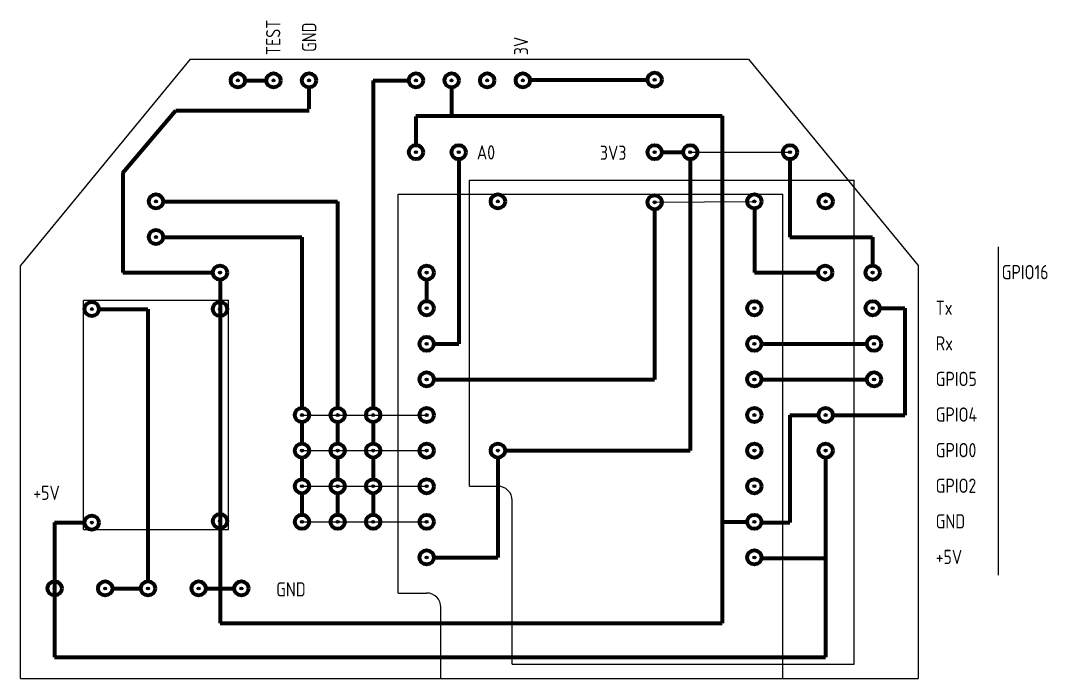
# Model space of a CAD drawing. Header units: millimetres. Extents: x -6002 to -5599, y 36051 to 36097.
# Drawn here: x -5872.4 to -5800.3, y 36050.9 to 36097.1 of the extents above; entities that cross this region are included whole.
import ezdxf

# ---------------------------------------------------------------- set-up
doc = ezdxf.new("R2010")
doc.units = ezdxf.units.MM
doc.layers.add('Text', color=6, linetype='Continuous')
doc.layers.add('Слой1', color=1, linetype='Continuous')
doc.layers.add('way', color=5, linetype='Continuous', lineweight=158)
doc.layers.add('Отверстия', color=7, linetype='Continuous', true_color=0xffffff)
doc.styles.add('ГОСТ 2.304', font='CS_Gost2304.shx')

msp = doc.modelspace()

# ---------------------------------------------------------------- hatches: boundary and pattern name
at = {"layer": 'Отверстия', "ltscale": 100}
h = msp.add_hatch(color=256, dxfattribs=at)
edge = h.paths.add_edge_path()
edge.add_arc((-5827.858, 36092.986), 0.1, 0, 360)
h = msp.add_hatch(color=256, dxfattribs=at)
edge = h.paths.add_edge_path()
edge.add_arc((-5857.108, 36092.943), 0.1, 0, 360)
h = msp.add_hatch(color=256, dxfattribs=at)
edge = h.paths.add_edge_path()
edge.add_arc((-5854.608, 36092.943), 0.1, 0, 360)
h = msp.add_hatch(color=256, dxfattribs=at)
edge = h.paths.add_edge_path()
edge.add_arc((-5852.108, 36092.943), 0.1, 0, 360)
h = msp.add_hatch(color=256, dxfattribs=at)
edge = h.paths.add_edge_path()
edge.add_arc((-5844.608, 36092.943), 0.1, 0, 360)
h = msp.add_hatch(color=256, dxfattribs=at)
edge = h.paths.add_edge_path()
edge.add_arc((-5842.108, 36092.943), 0.1, 0, 360)
h = msp.add_hatch(color=256, dxfattribs=at)
edge = h.paths.add_edge_path()
edge.add_arc((-5839.608, 36092.943), 0.1, 0, 360)
h = msp.add_hatch(color=256, dxfattribs=at)
edge = h.paths.add_edge_path()
edge.add_arc((-5837.108, 36092.943), 0.1, 0, 360)
h = msp.add_hatch(color=256, dxfattribs=at)
edge = h.paths.add_edge_path()
edge.add_arc((-5844.608, 36087.9), 0.1, 0, 360)
h = msp.add_hatch(color=256, dxfattribs=at)
edge = h.paths.add_edge_path()
edge.add_arc((-5841.608, 36087.9), 0.1, 0, 360)
h = msp.add_hatch(color=256, dxfattribs=at)
edge = h.paths.add_edge_path()
edge.add_arc((-5827.858, 36087.9), 0.1, 0, 360)
h = msp.add_hatch(color=256, dxfattribs=at)
edge = h.paths.add_edge_path()
edge.add_arc((-5825.358, 36087.9), 0.1, 0, 360)
h = msp.add_hatch(color=256, dxfattribs=at)
edge = h.paths.add_edge_path()
edge.add_arc((-5818.358, 36087.9), 0.1, 0, 360)
h = msp.add_hatch(color=256, dxfattribs=at)
edge = h.paths.add_edge_path()
edge.add_arc((-5862.858, 36084.443), 0.1, 0, 360)
h = msp.add_hatch(color=256, dxfattribs=at)
edge = h.paths.add_edge_path()
edge.add_arc((-5838.858, 36084.443), 0.1, 0, 360)
h = msp.add_hatch(color=256, dxfattribs=at)
edge = h.paths.add_edge_path()
edge.add_arc((-5827.858, 36084.385), 0.1, 0, 360)
h = msp.add_hatch(color=256, dxfattribs=at)
edge = h.paths.add_edge_path()
edge.add_arc((-5827.858, 36084.385), 0.1, 0, 360)
h = msp.add_hatch(color=256, dxfattribs=at)
edge = h.paths.add_edge_path()
edge.add_arc((-5820.857, 36084.444), 0.1, 0, 360)
h = msp.add_hatch(color=256, dxfattribs=at)
edge = h.paths.add_edge_path()
edge.add_arc((-5815.858, 36084.443), 0.1, 0, 360)
h = msp.add_hatch(color=256, dxfattribs=at)
edge = h.paths.add_edge_path()
edge.add_arc((-5862.858, 36081.943), 0.1, 0, 360)
h = msp.add_hatch(color=256, dxfattribs=at)
edge = h.paths.add_edge_path()
edge.add_arc((-5858.36, 36079.443), 0.1, 0, 360)
h = msp.add_hatch(color=256, dxfattribs=at)
edge = h.paths.add_edge_path()
edge.add_arc((-5843.858, 36079.443), 0.1, 0, 360)
h = msp.add_hatch(color=256, dxfattribs=at)
edge = h.paths.add_edge_path()
edge.add_arc((-5843.858, 36079.443), 0.1, 0, 360)
h = msp.add_hatch(color=256, dxfattribs=at)
edge = h.paths.add_edge_path()
edge.add_arc((-5815.889, 36079.443), 0.1, 0, 360)
h = msp.add_hatch(color=256, dxfattribs=at)
edge = h.paths.add_edge_path()
edge.add_arc((-5812.558, 36079.443), 0.1, 0, 360)
h = msp.add_hatch(color=256, dxfattribs=at)
edge = h.paths.add_edge_path()
edge.add_arc((-5812.558, 36079.443), 0.1, 0, 360)
h = msp.add_hatch(color=256, dxfattribs=at)
edge = h.paths.add_edge_path()
edge.add_arc((-5867.36, 36076.888), 0.1, 0, 360)
h = msp.add_hatch(color=256, dxfattribs=at)
edge = h.paths.add_edge_path()
edge.add_arc((-5858.36, 36076.888), 0.1, 0, 360)
h = msp.add_hatch(color=256, dxfattribs=at)
edge = h.paths.add_edge_path()
edge.add_arc((-5843.858, 36076.943), 0.1, 0, 360)
h = msp.add_hatch(color=256, dxfattribs=at)
edge = h.paths.add_edge_path()
edge.add_arc((-5843.858, 36076.943), 0.1, 0, 360)
h = msp.add_hatch(color=256, dxfattribs=at)
edge = h.paths.add_edge_path()
edge.add_arc((-5820.858, 36076.943), 0.1, 0, 360)
h = msp.add_hatch(color=256, dxfattribs=at)
edge = h.paths.add_edge_path()
edge.add_arc((-5820.858, 36076.943), 0.1, 0, 360)
h = msp.add_hatch(color=256, dxfattribs=at)
edge = h.paths.add_edge_path()
edge.add_arc((-5812.558, 36076.943), 0.1, 0, 360)
h = msp.add_hatch(color=256, dxfattribs=at)
edge = h.paths.add_edge_path()
edge.add_arc((-5812.558, 36076.943), 0.1, 0, 360)
h = msp.add_hatch(color=256, dxfattribs=at)
edge = h.paths.add_edge_path()
edge.add_arc((-5843.858, 36074.443), 0.1, 0, 360)
h = msp.add_hatch(color=256, dxfattribs=at)
edge = h.paths.add_edge_path()
edge.add_arc((-5843.858, 36074.443), 0.1, 0, 360)
h = msp.add_hatch(color=256, dxfattribs=at)
edge = h.paths.add_edge_path()
edge.add_arc((-5820.858, 36074.443), 0.1, 0, 360)
h = msp.add_hatch(color=256, dxfattribs=at)
edge = h.paths.add_edge_path()
edge.add_arc((-5820.858, 36074.443), 0.1, 0, 360)
h = msp.add_hatch(color=256, dxfattribs=at)
edge = h.paths.add_edge_path()
edge.add_arc((-5812.458, 36074.443), 0.1, 0, 360)
h = msp.add_hatch(color=256, dxfattribs=at)
edge = h.paths.add_edge_path()
edge.add_arc((-5812.458, 36074.443), 0.1, 0, 360)
h = msp.add_hatch(color=256, dxfattribs=at)
edge = h.paths.add_edge_path()
edge.add_arc((-5843.858, 36071.943), 0.1, 0, 360)
h = msp.add_hatch(color=256, dxfattribs=at)
edge = h.paths.add_edge_path()
edge.add_arc((-5843.858, 36071.943), 0.1, 0, 360)
h = msp.add_hatch(color=256, dxfattribs=at)
edge = h.paths.add_edge_path()
edge.add_arc((-5820.858, 36071.943), 0.1, 0, 360)
h = msp.add_hatch(color=256, dxfattribs=at)
edge = h.paths.add_edge_path()
edge.add_arc((-5820.858, 36071.943), 0.1, 0, 360)
h = msp.add_hatch(color=256, dxfattribs=at)
edge = h.paths.add_edge_path()
edge.add_arc((-5812.458, 36071.943), 0.1, 0, 360)
h = msp.add_hatch(color=256, dxfattribs=at)
edge = h.paths.add_edge_path()
edge.add_arc((-5812.458, 36071.943), 0.1, 0, 360)
h = msp.add_hatch(color=256, dxfattribs=at)
edge = h.paths.add_edge_path()
edge.add_arc((-5852.608, 36069.443), 0.1, 0, 360)
h = msp.add_hatch(color=256, dxfattribs=at)
edge = h.paths.add_edge_path()
edge.add_arc((-5850.108, 36069.443), 0.1, 0, 360)
h = msp.add_hatch(color=256, dxfattribs=at)
edge = h.paths.add_edge_path()
edge.add_arc((-5847.608, 36069.443), 0.1, 0, 360)
h = msp.add_hatch(color=256, dxfattribs=at)
edge = h.paths.add_edge_path()
edge.add_arc((-5843.858, 36069.443), 0.1, 0, 360)
h = msp.add_hatch(color=256, dxfattribs=at)
edge = h.paths.add_edge_path()
edge.add_arc((-5820.858, 36069.443), 0.1, 0, 360)
h = msp.add_hatch(color=256, dxfattribs=at)
edge = h.paths.add_edge_path()
edge.add_arc((-5815.858, 36069.443), 0.1, 0, 360)
h = msp.add_hatch(color=256, dxfattribs=at)
edge = h.paths.add_edge_path()
edge.add_arc((-5852.608, 36066.943), 0.1, 0, 360)
h = msp.add_hatch(color=256, dxfattribs=at)
edge = h.paths.add_edge_path()
edge.add_arc((-5850.108, 36066.943), 0.1, 0, 360)
h = msp.add_hatch(color=256, dxfattribs=at)
edge = h.paths.add_edge_path()
edge.add_arc((-5847.608, 36066.943), 0.1, 0, 360)
h = msp.add_hatch(color=256, dxfattribs=at)
edge = h.paths.add_edge_path()
edge.add_arc((-5843.858, 36066.943), 0.1, 0, 360)
h = msp.add_hatch(color=256, dxfattribs=at)
edge = h.paths.add_edge_path()
edge.add_arc((-5838.858, 36066.943), 0.1, 0, 360)
h = msp.add_hatch(color=256, dxfattribs=at)
edge = h.paths.add_edge_path()
edge.add_arc((-5820.858, 36066.943), 0.1, 0, 360)
h = msp.add_hatch(color=256, dxfattribs=at)
edge = h.paths.add_edge_path()
edge.add_arc((-5815.858, 36066.943), 0.1, 0, 360)
h = msp.add_hatch(color=256, dxfattribs=at)
edge = h.paths.add_edge_path()
edge.add_arc((-5852.608, 36064.443), 0.1, 0, 360)
h = msp.add_hatch(color=256, dxfattribs=at)
edge = h.paths.add_edge_path()
edge.add_arc((-5850.108, 36064.443), 0.1, 0, 360)
h = msp.add_hatch(color=256, dxfattribs=at)
edge = h.paths.add_edge_path()
edge.add_arc((-5847.608, 36064.443), 0.1, 0, 360)
h = msp.add_hatch(color=256, dxfattribs=at)
edge = h.paths.add_edge_path()
edge.add_arc((-5843.858, 36064.443), 0.1, 0, 360)
h = msp.add_hatch(color=256, dxfattribs=at)
edge = h.paths.add_edge_path()
edge.add_arc((-5820.858, 36064.443), 0.1, 0, 360)
h = msp.add_hatch(color=256, dxfattribs=at)
edge = h.paths.add_edge_path()
edge.add_arc((-5858.36, 36061.988), 0.1, 0, 360)
h = msp.add_hatch(color=256, dxfattribs=at)
edge = h.paths.add_edge_path()
edge.add_arc((-5867.36, 36061.888), 0.1, 0, 360)
h = msp.add_hatch(color=256, dxfattribs=at)
edge = h.paths.add_edge_path()
edge.add_arc((-5852.608, 36061.943), 0.1, 0, 360)
h = msp.add_hatch(color=256, dxfattribs=at)
edge = h.paths.add_edge_path()
edge.add_arc((-5850.108, 36061.943), 0.1, 0, 360)
h = msp.add_hatch(color=256, dxfattribs=at)
edge = h.paths.add_edge_path()
edge.add_arc((-5847.608, 36061.943), 0.1, 0, 360)
h = msp.add_hatch(color=256, dxfattribs=at)
edge = h.paths.add_edge_path()
edge.add_arc((-5843.858, 36061.943), 0.1, 0, 360)
h = msp.add_hatch(color=256, dxfattribs=at)
edge = h.paths.add_edge_path()
edge.add_arc((-5820.858, 36061.943), 0.1, 0, 360)
h = msp.add_hatch(color=256, dxfattribs=at)
edge = h.paths.add_edge_path()
edge.add_arc((-5843.858, 36059.443), 0.1, 0, 360)
h = msp.add_hatch(color=256, dxfattribs=at)
edge = h.paths.add_edge_path()
edge.add_arc((-5820.858, 36059.443), 0.1, 0, 360)
h = msp.add_hatch(color=256, dxfattribs=at)
edge = h.paths.add_edge_path()
edge.add_arc((-5869.97, 36057.266), 0.1, 0, 360)
h = msp.add_hatch(color=256, dxfattribs=at)
edge = h.paths.add_edge_path()
edge.add_arc((-5866.415, 36057.266), 0.1, 0, 360)
h = msp.add_hatch(color=256, dxfattribs=at)
edge = h.paths.add_edge_path()
edge.add_arc((-5863.415, 36057.266), 0.1, 0, 360)
h = msp.add_hatch(color=256, dxfattribs=at)
edge = h.paths.add_edge_path()
edge.add_arc((-5859.86, 36057.266), 0.1, 0, 360)
h = msp.add_hatch(color=256, dxfattribs=at)
edge = h.paths.add_edge_path()
edge.add_arc((-5856.86, 36057.266), 0.1, 0, 360)

# ---------------------------------------------------------------- linework, layer by layer
at = {"ltscale": 100}
for p, q in [((-5860.448, 36094.443), (-5872.358, 36079.943)), ((-5860.448, 36094.443), (-5821.269, 36094.443)), ((-5821.269, 36094.443), (-5809.358, 36079.943)), ((-5821.269, 36094.443), (-5821.269, 36094.443)), ((-5803.746, 36081.26), (-5803.746, 36058.204)), ((-5872.358, 36050.943), (-5872.358, 36079.943)), ((-5809.358, 36079.943), (-5809.358, 36050.943)), ((-5872.358, 36050.943), (-5872.358, 36055.943)), ((-5872.358, 36050.943), (-5809.358, 36050.943))]:
    msp.add_line(p, q, dxfattribs=at)
at = {"layer": 'way', "lineweight": 158, "ltscale": 100}
for p, q in [((-5856.608, 36092.943), (-5855.108, 36092.943)), ((-5852.108, 36090.943), (-5852.108, 36092.443)), ((-5847.608, 36092.943), (-5845.108, 36092.943)), ((-5842.105, 36092.443), (-5842.105, 36090.443)), ((-5836.61, 36092.986), (-5828.358, 36092.986)), ((-5865.177, 36086.443), (-5861.458, 36090.838)), ((-5861.458, 36090.838), (-5852.108, 36090.838)), ((-5844.608, 36090.443), (-5823.108, 36090.443)), ((-5844.608, 36090.4), (-5844.608, 36088.4)), ((-5823.108, 36090.443), (-5823.108, 36054.827)), ((-5841.608, 36087.4), (-5841.609, 36074.443)), ((-5827.358, 36087.9), (-5825.858, 36087.9)), ((-5818.358, 36087.4), (-5818.358, 36081.943)), ((-5865.177, 36086.443), (-5865.177, 36079.443)), ((-5827.858, 36083.885), (-5827.859, 36071.943)), ((-5820.857, 36083.989), (-5820.858, 36079.456)), ((-5818.358, 36081.943), (-5812.558, 36081.943)), ((-5812.558, 36081.943), (-5812.558, 36079.943)), ((-5820.858, 36079.443), (-5816.389, 36079.443)), ((-5858.36, 36078.943), (-5858.36, 36054.827)), ((-5843.858, 36078.943), (-5843.858, 36077.443)), ((-5812.058, 36076.943), (-5810.308, 36076.943)), ((-5810.308, 36076.943), (-5810.309, 36069.443)), ((-5843.358, 36074.443), (-5841.609, 36074.443)), ((-5820.358, 36074.443), (-5812.958, 36074.443)), ((-5843.358, 36071.943), (-5827.859, 36071.943)), ((-5820.358, 36071.943), (-5812.958, 36071.943)), ((-5818.358, 36069.443), (-5816.358, 36069.443)), ((-5818.358, 36069.443), (-5818.358, 36061.888)), ((-5815.358, 36069.443), (-5810.308, 36069.443)), ((-5852.608, 36068.943), (-5852.608, 36067.443)), ((-5850.108, 36068.943), (-5850.108, 36067.443)), ((-5847.608, 36068.943), (-5847.608, 36067.443)), ((-5852.608, 36066.443), (-5852.608, 36064.943)), ((-5850.108, 36066.443), (-5850.108, 36064.943)), ((-5847.608, 36066.443), (-5847.608, 36064.943)), ((-5838.858, 36066.443), (-5838.858, 36059.443)), ((-5838.358, 36066.943), (-5825.358, 36066.943)), ((-5815.858, 36066.443), (-5815.858, 36052.443)), ((-5852.608, 36063.943), (-5852.608, 36062.443)), ((-5850.108, 36063.943), (-5850.108, 36062.443)), ((-5847.608, 36063.943), (-5847.608, 36062.443)), ((-5869.97, 36061.888), (-5869.97, 36052.443)), ((-5869.97, 36061.888), (-5867.86, 36061.888)), ((-5823.108, 36061.943), (-5821.358, 36061.943)), ((-5820.362, 36061.888), (-5818.358, 36061.888)), ((-5843.358, 36059.443), (-5838.858, 36059.443)), ((-5820.362, 36059.388), (-5815.858, 36059.388)), ((-5858.36, 36054.827), (-5823.108, 36054.827)), ((-5869.97, 36052.443), (-5815.858, 36052.443))]:
    msp.add_line(p, q, dxfattribs=at)
at = {"layer": 'way', "ltscale": 100}
for p, q in [((-5847.608, 36092.943), (-5847.608, 36069.943)), ((-5825.358, 36087.4), (-5825.358, 36066.943)), ((-5862.358, 36084.443), (-5850.108, 36084.443)), ((-5850.108, 36084.443), (-5850.108, 36069.943)), ((-5862.358, 36081.943), (-5852.608, 36081.943)), ((-5852.608, 36081.943), (-5852.608, 36069.943)), ((-5865.177, 36079.443), (-5858.86, 36079.443)), ((-5866.86, 36076.888), (-5863.415, 36076.888)), ((-5863.415, 36076.888), (-5863.415, 36057.795))]:
    msp.add_line(p, q, dxfattribs=at)
at = {"layer": 'way', "lineweight": 200, "ltscale": 100}
for p, q in [((-5865.915, 36057.266), (-5863.915, 36057.266)), ((-5859.36, 36057.266), (-5857.36, 36057.266))]:
    msp.add_line(p, q, dxfattribs=at)
at = {"layer": 'way', "lineweight": 100, "ltscale": 100}
for centre in [(-5857.108, 36092.943), (-5854.608, 36092.943), (-5852.108, 36092.943), (-5844.608, 36092.943), (-5842.108, 36092.943), (-5839.608, 36092.943), (-5837.108, 36092.943), (-5827.858, 36092.986), (-5844.608, 36087.9), (-5841.608, 36087.9), (-5827.858, 36087.9), (-5825.358, 36087.9), (-5818.358, 36087.9), (-5862.858, 36084.443), (-5838.858, 36084.443), (-5827.858, 36084.385), (-5827.858, 36084.385), (-5820.857, 36084.444), (-5815.858, 36084.443), (-5862.858, 36081.943), (-5858.36, 36079.443), (-5843.858, 36079.443), (-5843.858, 36079.443), (-5815.889, 36079.443), (-5812.558, 36079.443), (-5812.558, 36079.443), (-5867.36, 36076.888), (-5858.36, 36076.888), (-5843.858, 36076.943), (-5843.858, 36076.943), (-5820.858, 36076.943), (-5820.858, 36076.943), (-5812.558, 36076.943), (-5812.558, 36076.943), (-5843.858, 36074.443), (-5843.858, 36074.443), (-5820.858, 36074.443), (-5820.858, 36074.443), (-5812.458, 36074.443), (-5812.458, 36074.443), (-5843.858, 36071.943), (-5843.858, 36071.943), (-5820.858, 36071.943), (-5820.858, 36071.943), (-5812.458, 36071.943), (-5812.458, 36071.943), (-5852.608, 36069.443), (-5850.108, 36069.443), (-5847.608, 36069.443), (-5843.858, 36069.443), (-5820.858, 36069.443), (-5815.858, 36069.443), (-5852.608, 36066.943), (-5850.108, 36066.943), (-5847.608, 36066.943), (-5843.858, 36066.943), (-5838.858, 36066.943), (-5820.858, 36066.943), (-5815.858, 36066.943), (-5852.608, 36064.443), (-5850.108, 36064.443), (-5847.608, 36064.443), (-5843.858, 36064.443), (-5820.858, 36064.443), (-5867.36, 36061.888), (-5858.36, 36061.988), (-5852.608, 36061.943), (-5850.108, 36061.943), (-5847.608, 36061.943), (-5843.858, 36061.943), (-5820.858, 36061.943), (-5843.858, 36059.443), (-5820.858, 36059.443)]:
    msp.add_circle(centre, 0.5, dxfattribs=at)
at = {"layer": 'way', "lineweight": 211, "ltscale": 100}
for centre in [(-5869.97, 36057.266), (-5866.415, 36057.266), (-5863.415, 36057.266), (-5859.86, 36057.266), (-5856.86, 36057.266)]:
    msp.add_circle(centre, 0.5, dxfattribs=at)
at = {"layer": 'Отверстия', "ltscale": 100}
for p, q in [((-5825.358, 36087.9), (-5818.358, 36087.9)), ((-5827.858, 36084.385), (-5820.857, 36084.444)), ((-5852.608, 36069.443), (-5843.858, 36069.443)), ((-5852.608, 36066.943), (-5843.858, 36066.943)), ((-5852.608, 36064.443), (-5843.858, 36064.443)), ((-5852.608, 36061.943), (-5843.858, 36061.943))]:
    msp.add_line(p, q, dxfattribs=at)
for centre in [(-5827.858, 36092.986), (-5857.108, 36092.943), (-5854.608, 36092.943), (-5852.108, 36092.943), (-5844.608, 36092.943), (-5842.108, 36092.943), (-5839.608, 36092.943), (-5837.108, 36092.943), (-5844.608, 36087.9), (-5841.608, 36087.9), (-5827.858, 36087.9), (-5825.358, 36087.9), (-5818.358, 36087.9), (-5862.858, 36084.443), (-5838.858, 36084.443), (-5827.858, 36084.385), (-5827.858, 36084.385), (-5820.857, 36084.444), (-5815.858, 36084.443), (-5862.858, 36081.943), (-5858.36, 36079.443), (-5843.858, 36079.443), (-5843.858, 36079.443), (-5815.889, 36079.443), (-5812.558, 36079.443), (-5812.558, 36079.443), (-5867.36, 36076.888), (-5858.36, 36076.888), (-5843.858, 36076.943), (-5843.858, 36076.943), (-5820.858, 36076.943), (-5820.858, 36076.943), (-5812.558, 36076.943), (-5812.558, 36076.943), (-5843.858, 36074.443), (-5843.858, 36074.443), (-5820.858, 36074.443), (-5820.858, 36074.443), (-5812.458, 36074.443), (-5812.458, 36074.443), (-5843.858, 36071.943), (-5843.858, 36071.943), (-5820.858, 36071.943), (-5820.858, 36071.943), (-5812.458, 36071.943), (-5812.458, 36071.943), (-5852.608, 36069.443), (-5850.108, 36069.443), (-5847.608, 36069.443), (-5843.858, 36069.443), (-5820.858, 36069.443), (-5815.858, 36069.443), (-5852.608, 36066.943), (-5850.108, 36066.943), (-5847.608, 36066.943), (-5843.858, 36066.943), (-5838.858, 36066.943), (-5820.858, 36066.943), (-5815.858, 36066.943), (-5852.608, 36064.443), (-5850.108, 36064.443), (-5847.608, 36064.443), (-5843.858, 36064.443), (-5820.858, 36064.443), (-5858.36, 36061.988), (-5867.36, 36061.888), (-5852.608, 36061.943), (-5850.108, 36061.943), (-5847.608, 36061.943), (-5843.858, 36061.943), (-5820.858, 36061.943), (-5843.858, 36059.443), (-5820.858, 36059.443), (-5869.97, 36057.266), (-5866.415, 36057.266), (-5863.415, 36057.266), (-5859.86, 36057.266), (-5856.86, 36057.266)]:
    msp.add_circle(centre, 0.1, dxfattribs=at)
at = {"layer": 'Слой1', "ltscale": 100}
for p, q in [((-5840.858, 36064.443), (-5840.858, 36085.943)), ((-5840.858, 36085.943), (-5813.858, 36085.943)), ((-5813.858, 36051.943), (-5813.858, 36085.943)), ((-5845.858, 36056.943), (-5845.858, 36084.943)), ((-5845.858, 36084.943), (-5818.858, 36084.943)), ((-5818.858, 36050.943), (-5818.858, 36084.943)), ((-5867.951, 36077.507), (-5857.768, 36077.507)), ((-5867.951, 36061.397), (-5867.951, 36077.479)), ((-5857.768, 36061.397), (-5857.768, 36077.507)), ((-5840.858, 36064.443), (-5838.858, 36064.443)), ((-5837.858, 36051.943), (-5837.858, 36063.443)), ((-5867.951, 36061.397), (-5857.768, 36061.397)), ((-5845.858, 36056.943), (-5843.858, 36056.943)), ((-5842.858, 36050.943), (-5842.858, 36055.943)), ((-5837.858, 36051.943), (-5813.858, 36051.943)), ((-5842.858, 36050.943), (-5818.858, 36050.943))]:
    msp.add_line(p, q, dxfattribs=at)
for centre in [(-5838.858, 36063.443), (-5843.858, 36055.943)]:
    msp.add_arc(centre, 1, 0, 90, dxfattribs=at)

# ---------------------------------------------------------------- texts
at = {"layer": 'Text', "ltscale": 100, "style": 'ГОСТ 2.304'}
for s, p in [('TEST', (-5854.126, 36094.72)), ('GND', (-5851.605, 36094.938)), ('3V', (-5836.731, 36094.715))]:
    msp.add_text(s, height=1, rotation=90, dxfattribs=at).set_placement(p)
for s, p in [('A0', (-5840.332, 36087.388)), ('3V3', (-5831.696, 36087.361)), ('GPIO16', (-5803.501, 36078.977)), ('Tx', (-5808.133, 36076.477)), ('Rx', (-5808.133, 36073.977)), ('GPIO5', (-5808.133, 36071.477)), ('GPIO4', (-5808.133, 36068.977)), ('GPIO0', (-5808.133, 36066.477)), ('GPIO2', (-5808.133, 36063.977)), ('+5V', (-5871.464, 36063.483)), ('GND', (-5808.133, 36061.477)), ('+5V', (-5808.133, 36058.977)), ('GND', (-5854.42, 36056.702))]:
    msp.add_text(s, height=1, dxfattribs=at).set_placement(p)

doc.saveas('drawing.dxf')
